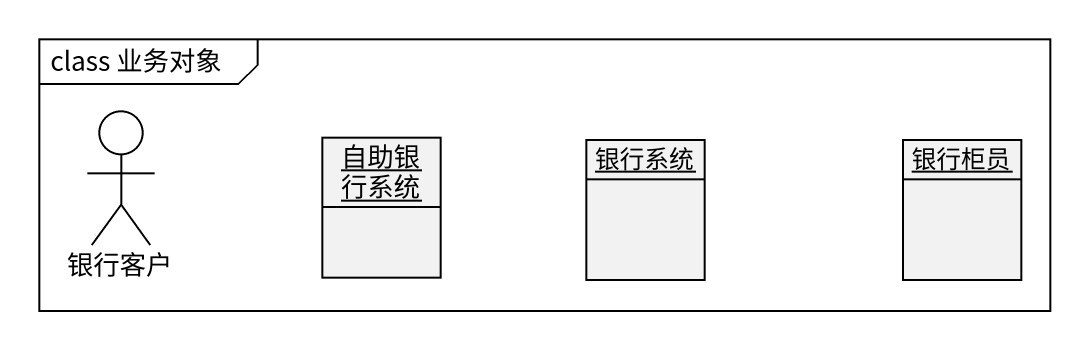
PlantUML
@startuml
mainframe class 业务对象
allowmixing
hide circle
hide empty members
actor 银行客户
object 自助银行系统
object 银行系统
object 银行柜员
@enduml
